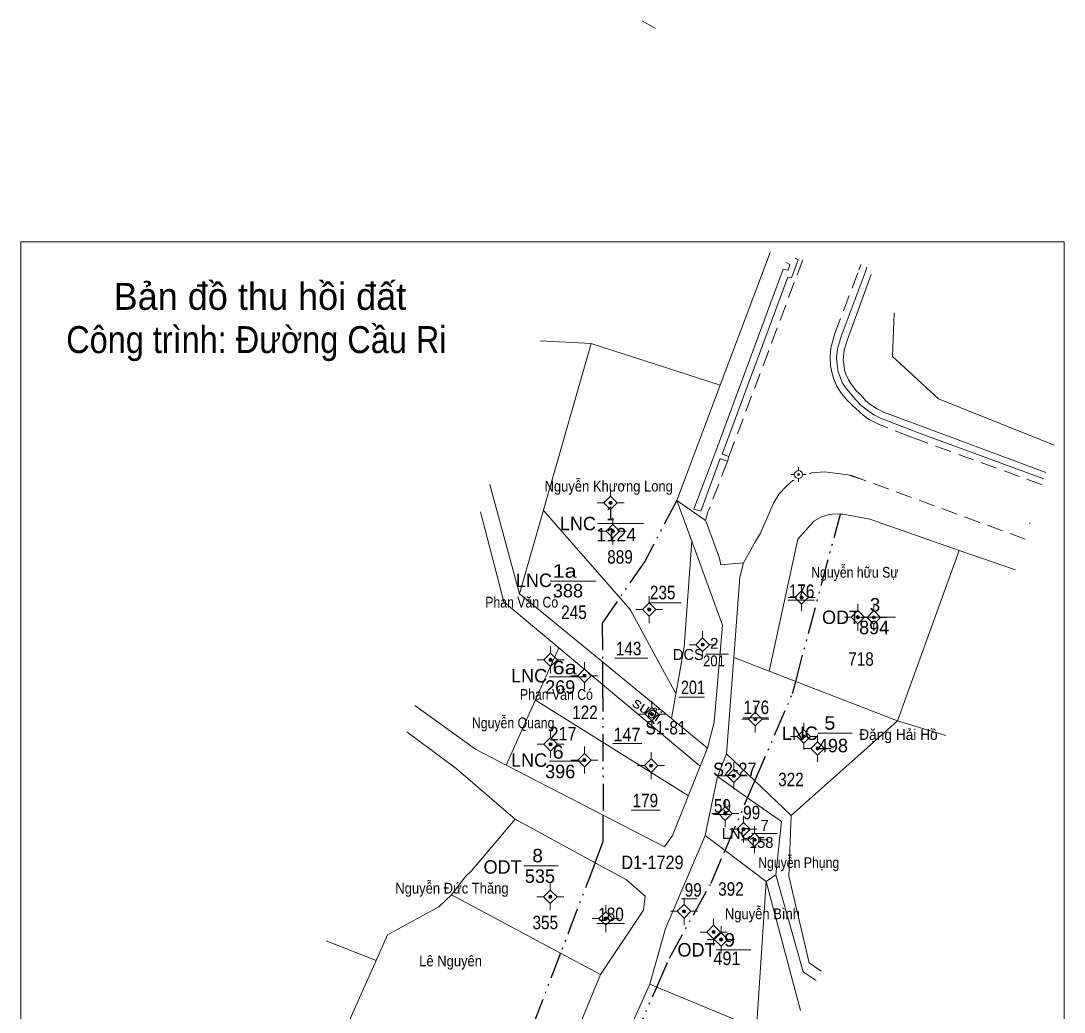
# Model space of a CAD drawing. Header units: metres. Extents: x 536410 to 537014, y 1837323 to 1837695.
# Drawn here: x 536410 to 536603.5, y 1837509.3 to 1837693.2 of the extents above; entities that cross this region are included whole.
import ezdxf
from ezdxf.enums import TextEntityAlignment as Align

# ---------------------------------------------------------------- set-up
doc = ezdxf.new("R2010")
doc.units = ezdxf.units.M
doc.linetypes.add('DASH_DOUBLE_DOT', pattern=[9.2, 5, -1.2, 0.3, -1.2, 0.3, -1.2])
doc.linetypes.add('MEDIUM_DASHED', pattern=[4.5, 3, -1.5])
for name, color, linetype, lineweight in [('1', 7, 'Continuous', 13), ('11', 7, 'Continuous', 13), ('12', 7, 'Continuous', 13), ('13', 7, 'Continuous', 13), ('22', 7, 'MEDIUM_DASHED', 13), ('3', 7, 'Continuous', 13), ('56', 7, 'Continuous', 13), ('63', 7, 'MEDIUM_DASHED', 13), ('8', 7, 'Continuous', 13)]:
    doc.layers.add(name, color=color, linetype=linetype, lineweight=lineweight)
for name, color, linetype in [('14', 7, 'Continuous'), ('39', 7, 'Continuous'), ('4', 7, 'Continuous')]:
    doc.layers.add(name, color=color, linetype=linetype)

msp = doc.modelspace()

# ---------------------------------------------------------------- hatches: boundary and pattern name
at = {"layer": '11'}
for points in [[(536520.059, 1837598.54, 1), (536519.459, 1837598.54, 1)], [(536565.509, 1837582.57, 1), (536564.909, 1837582.57, 1)], [(536536.719, 1837577.48, 1), (536536.119, 1837577.48, 1)], [(536514.799, 1837571.73, 1), (536514.199, 1837571.73, 1)], [(536555.499, 1837560.46, 1), (536554.899, 1837560.46, 1)], [(536514.799, 1837556.07, 1), (536514.199, 1837556.07, 1)], [(536544.289, 1837543.26, 1), (536543.689, 1837543.26, 1)], [(536508.469, 1837530.71, 1), (536507.869, 1837530.71, 1)], [(536538.759, 1837524.18, 1), (536538.159, 1837524.18, 1)]]:
    msp.add_hatch(color=256, dxfattribs=at).paths.add_polyline_path(points)
at = {"layer": '12'}
for points in [[(536519.649, 1837603.8, 1), (536519.049, 1837603.8, 1)], [(536555.069, 1837586.22, 1), (536554.469, 1837586.22, 1)], [(536526.819, 1837584, 1), (536526.219, 1837584, 1)], [(536568.469, 1837582.55, 1), (536567.869, 1837582.55, 1)], [(536536.719, 1837577.48, 1), (536536.119, 1837577.48, 1)], [(536508.529, 1837574.66, 1), (536507.929, 1837574.66, 1)], [(536527.309, 1837564.59, 1), (536526.709, 1837564.59, 1)], [(536546.489, 1837563.68, 1), (536545.889, 1837563.68, 1)], [(536508.529, 1837559, 1), (536507.929, 1837559, 1)], [(536558.049, 1837558.23, 1), (536557.449, 1837558.23, 1)], [(536527.159, 1837555.04, 1), (536526.559, 1837555.04, 1)], [(536542.499, 1837553.16, 1), (536541.899, 1837553.16, 1)], [(536540.919, 1837546.14, 1), (536540.319, 1837546.14, 1)], [(536546.349, 1837541.3, 1), (536545.749, 1837541.3, 1)], [(536533.269, 1837528.02, 1), (536532.669, 1837528.02, 1)], [(536518.749, 1837526.67, 1), (536518.149, 1837526.67, 1)], [(536540.129, 1837522.78, 1), (536539.529, 1837522.78, 1)]]:
    msp.add_hatch(color=256, dxfattribs=at).paths.add_polyline_path(points)
at = {"layer": '8'}
msp.add_hatch(color=256, dxfattribs=at).paths.add_polyline_path([(536554.382, 1837609.041, 1), (536554.023, 1837609.041, 1)])

# ---------------------------------------------------------------- linework, layer by layer
at = {"layer": '1'}
for p, q in [((536525.21, 1837693.2), (536527.71, 1837691.8)), ((536539.69, 1837625.62), (536548.95, 1837650.26)), ((536515.77, 1837633.33), (536502.45, 1837586.91)), ((536515.77, 1837633.33), (536506.32, 1837633.86)), ((536500, 1837595.99), (536496.98, 1837607.19)), ((536534.41, 1837596.7), (536531.65, 1837604.24)), ((536536.95, 1837600.52), (536531.65, 1837604.24)), ((536554.07, 1837597.08), (536557.02, 1837600.41)), ((536567.4, 1837600.74), (536583.99, 1837594.98)), ((536554.07, 1837597.08), (536548.77, 1837572.58)), ((536583.99, 1837594.98), (536572.57, 1837563.38)), ((536583.99, 1837594.98), (536594.47, 1837591.34)), ((536543.99, 1837592.65), (536543.29, 1837590.01)), ((536500, 1837555.14), (536509.75, 1837576.88)), ((536533.77, 1837549.45), (536505.4, 1837567.18)), ((536552.87, 1837545.79), (536572.57, 1837563.38)), ((536572.57, 1837563.38), (536581.54, 1837560.66)), ((536537.32, 1837558.27), (536535.95, 1837554.92)), ((536540.87, 1837557.26), (536539.19, 1837553)), ((536500, 1837555.14), (536517.98, 1837545.86)), ((536500, 1837546.54), (536501.68, 1837545.1)), ((536538.46, 1837545.95), (536541.49, 1837545.95)), ((536501.68, 1837545.1), (536516.47, 1837537.02)), ((536548.23, 1837533.53), (536549.97, 1837534.81)), ((536546.39, 1837506.28), (536548.23, 1837533.53)), ((536548.23, 1837533.53), (536554.57, 1837509.63)), ((536532.52, 1837530.36), (536535.42, 1837530.36)), ((536516.81, 1837525.74), (536521.96, 1837525.74)), ((536466.62, 1837522.53), (536475.89, 1837518.9)), ((536463.86, 1837492.05), (536475.89, 1837518.9)), ((536526.61, 1837514.5), (536520.12, 1837500))]:
    msp.add_line(p, q, dxfattribs=at)
at = {"layer": '1', "linetype": 'DASH_DOUBLE_DOT', "lineweight": 25}
for p, q in [((536553.68, 1837570.68), (536561.96, 1837601.72)), ((536516.47, 1837537.02), (536510.06, 1837520.28))]:
    msp.add_line(p, q, dxfattribs=at)
at = {"layer": '1'}
for points in [[(536571.92, 1837639.01), (536571.66, 1837630.95), (536580.15, 1837623.06), (536601.63, 1837614.46)], [(536531.65, 1837604.24), (536539.69, 1837625.62), (536515.77, 1837633.33)], [(536500, 1837585.05), (536499.58, 1837585.4), (536495.2, 1837602.12)], [(536531.47, 1837568.45), (536529.37, 1837572.28), (536523, 1837584), (536506.88, 1837602.34)], [(536561.96, 1837601.72), (536561.07, 1837601.77), (536559.91, 1837601.62), (536558.44, 1837601.18), (536557.02, 1837600.41)], [(536567.4, 1837600.74), (536562.44, 1837601.69), (536561.96, 1837601.72)], [(536537.32, 1837558.27), (536530.63, 1837563.76), (536517.84, 1837574.27), (536502.45, 1837586.91), (536500, 1837595.99)], [(536534.41, 1837596.7), (536533, 1837577), (536530.63, 1837563.76)], [(536537.32, 1837558.27), (536538.59, 1837563.13), (536540.12, 1837581.07), (536534.41, 1837596.7)], [(536543.29, 1837590.01), (536542.19, 1837575.13), (536540.87, 1837557.26)], [(536535.95, 1837554.92), (536517.86, 1837570.09), (536509.75, 1837576.88), (536500, 1837585.05)], [(536542.19, 1837575.13), (536548.77, 1837572.58), (536553.68, 1837570.68), (536572.57, 1837563.38)], [(536500, 1837555.14), (536494.28, 1837558.09), (536483.08, 1837566.2)], [(536500, 1837546.54), (536490.69, 1837554.52), (536481.54, 1837561.34)], [(536540.87, 1837557.26), (536546.13, 1837552.23), (536552.87, 1837545.79)], [(536517.98, 1837545.86), (536529.33, 1837540), (536530.82, 1837542.07), (536535.95, 1837554.92)], [(536539.19, 1837553), (536536.86, 1837542.08), (536540.57, 1837539.29), (536548.23, 1837533.53)], [(536549.97, 1837534.81), (536551.03, 1837544.67), (536544.77, 1837549.07), (536539.19, 1837553)], [(536552.87, 1837545.79), (536552.4, 1837534.56), (536556.17, 1837518.44), (536558.43, 1837516.94)], [(536501.68, 1837545.1), (536493.58, 1837535.52), (536492.44, 1837534.46), (536489.88, 1837531.09)], [(536536.86, 1837542.08), (536529.51, 1837524.84), (536526.61, 1837514.5)], [(536516.47, 1837537.02), (536522.29, 1837533.84), (536525.78, 1837530.8), (536525.44, 1837528.23), (536517.47, 1837516.32)], [(536557.5, 1837515.16), (536555.04, 1837516.78), (536549.97, 1837534.81)], [(536475.89, 1837518.9), (536477.97, 1837523.65), (536487.51, 1837528.88), (536489.88, 1837531.09)], [(536489.88, 1837531.09), (536510.06, 1837520.28), (536517.47, 1837516.32)], [(536499.3, 1837474.1), (536502.95, 1837482.11), (536505.74, 1837487.88), (536517.47, 1837516.32)], [(536526.61, 1837514.5), (536527.9, 1837513.96), (536546.39, 1837506.28)]]:
    msp.add_lwpolyline(points, dxfattribs=at)
at = {"layer": '1', "linetype": 'DASH_DOUBLE_DOT', "lineweight": 25}
for points in [[(536531.65, 1837604.24), (536525.75, 1837593.06), (536517.8, 1837581.44), (536517.84, 1837574.27)], [(536517.84, 1837574.27), (536517.86, 1837570.09), (536517.98, 1837545.86)], [(536546.13, 1837552.23), (536553.07, 1837568.4), (536553.68, 1837570.68)], [(536540.57, 1837539.29), (536544.77, 1837549.07), (536546.13, 1837552.23)], [(536516.47, 1837537.02), (536518, 1837541), (536517.98, 1837545.86)], [(536527.9, 1837513.96), (536530.25, 1837519.33), (536537.98, 1837533.24), (536540.57, 1837539.29)], [(536510.06, 1837520.28), (536499.69, 1837493.2), (536491.81, 1837480.82), (536490.75, 1837478.43)], [(536518.56, 1837493.01), (536519.73, 1837495.33), (536527.9, 1837513.96)]]:
    msp.add_lwpolyline(points, dxfattribs=at)
at = {"layer": '11'}
for p, q in [((536519.76, 1837601.04), (536519.76, 1837599.79)), ((536518.51, 1837598.54), (536517.26, 1837598.54)), ((536522.26, 1837598.54), (536521.01, 1837598.54)), ((536519.76, 1837597.29), (536519.76, 1837596.04)), ((536565.21, 1837585.07), (536565.21, 1837583.82)), ((536563.96, 1837582.57), (536562.71, 1837582.57)), ((536567.71, 1837582.57), (536566.46, 1837582.57)), ((536565.21, 1837581.32), (536565.21, 1837580.07)), ((536536.42, 1837579.98), (536536.42, 1837578.73)), ((536535.17, 1837577.48), (536533.92, 1837577.48)), ((536536.42, 1837576.23), (536536.42, 1837574.98)), ((536538.92, 1837577.48), (536537.67, 1837577.48)), ((536514.5, 1837574.23), (536514.5, 1837572.98)), ((536513.25, 1837571.73), (536512, 1837571.73)), ((536514.5, 1837570.48), (536514.5, 1837569.23)), ((536517, 1837571.73), (536515.75, 1837571.73)), ((536555.2, 1837562.96), (536555.2, 1837561.71)), ((536553.95, 1837560.46), (536552.7, 1837560.46)), ((536555.2, 1837559.21), (536555.2, 1837557.96)), ((536557.7, 1837560.46), (536556.45, 1837560.46)), ((536514.5, 1837558.57), (536514.5, 1837557.32)), ((536513.25, 1837556.07), (536512, 1837556.07)), ((536517, 1837556.07), (536515.75, 1837556.07)), ((536514.5, 1837554.82), (536514.5, 1837553.57)), ((536543.99, 1837545.76), (536543.99, 1837544.51)), ((536542.74, 1837543.26), (536541.49, 1837543.26)), ((536546.49, 1837543.26), (536545.24, 1837543.26)), ((536543.99, 1837542.01), (536543.99, 1837540.76)), ((536508.17, 1837533.21), (536508.17, 1837531.96)), ((536506.92, 1837530.71), (536505.67, 1837530.71)), ((536510.67, 1837530.71), (536509.42, 1837530.71)), ((536508.17, 1837529.46), (536508.17, 1837528.21)), ((536538.46, 1837526.68), (536538.46, 1837525.43)), ((536537.21, 1837524.18), (536535.96, 1837524.18)), ((536540.96, 1837524.18), (536539.71, 1837524.18)), ((536538.46, 1837522.93), (536538.46, 1837521.68))]:
    msp.add_line(p, q, dxfattribs=at)
for points in [[(536519.76, 1837599.79), (536518.51, 1837598.54), (536519.76, 1837597.29), (536521.01, 1837598.54)], [(536565.21, 1837583.82), (536563.96, 1837582.57), (536565.21, 1837581.32), (536566.46, 1837582.57)], [(536536.42, 1837578.73), (536535.17, 1837577.48), (536536.42, 1837576.23), (536537.67, 1837577.48)], [(536514.5, 1837572.98), (536513.25, 1837571.73), (536514.5, 1837570.48), (536515.75, 1837571.73)], [(536555.2, 1837561.71), (536553.95, 1837560.46), (536555.2, 1837559.21), (536556.45, 1837560.46)], [(536514.5, 1837557.32), (536513.25, 1837556.07), (536514.5, 1837554.82), (536515.75, 1837556.07)], [(536543.99, 1837544.51), (536542.74, 1837543.26), (536543.99, 1837542.01), (536545.24, 1837543.26)], [(536508.17, 1837531.96), (536506.92, 1837530.71), (536508.17, 1837529.46), (536509.42, 1837530.71)], [(536538.46, 1837525.43), (536537.21, 1837524.18), (536538.46, 1837522.93), (536539.71, 1837524.18)]]:
    msp.add_lwpolyline(points, close=True, dxfattribs=at)
for centre in [(536519.759, 1837598.54), (536565.209, 1837582.57), (536536.419, 1837577.48), (536514.499, 1837571.73), (536555.199, 1837560.46), (536514.499, 1837556.07), (536543.989, 1837543.26), (536508.169, 1837530.71), (536538.459, 1837524.18)]:
    msp.add_circle(centre, 0.3, dxfattribs=at)
at = {"layer": '12'}
for p, q in [((536519.35, 1837606.3), (536519.35, 1837605.05)), ((536518.1, 1837603.8), (536516.85, 1837603.8)), ((536521.85, 1837603.8), (536520.6, 1837603.8)), ((536519.35, 1837602.55), (536519.35, 1837601.3)), ((536554.77, 1837588.72), (536554.77, 1837587.47)), ((536526.52, 1837586.5), (536526.52, 1837585.25)), ((536553.52, 1837586.22), (536552.27, 1837586.22)), ((536557.27, 1837586.22), (536556.02, 1837586.22)), ((536525.27, 1837584), (536524.02, 1837584)), ((536529.02, 1837584), (536527.77, 1837584)), ((536554.77, 1837584.97), (536554.77, 1837583.72)), ((536568.17, 1837585.05), (536568.17, 1837583.8)), ((536526.52, 1837582.75), (536526.52, 1837581.5)), ((536566.92, 1837582.55), (536565.67, 1837582.55)), ((536570.67, 1837582.55), (536569.42, 1837582.55)), ((536568.17, 1837581.3), (536568.17, 1837580.05)), ((536536.42, 1837579.98), (536536.42, 1837578.73)), ((536508.23, 1837577.16), (536508.23, 1837575.91)), ((536535.17, 1837577.48), (536533.92, 1837577.48)), ((536536.42, 1837576.23), (536536.42, 1837574.98)), ((536538.92, 1837577.48), (536537.67, 1837577.48)), ((536506.98, 1837574.66), (536505.73, 1837574.66)), ((536510.73, 1837574.66), (536509.48, 1837574.66)), ((536508.23, 1837573.41), (536508.23, 1837572.16)), ((536527.01, 1837567.09), (536527.01, 1837565.84)), ((536525.76, 1837564.59), (536524.51, 1837564.59)), ((536529.51, 1837564.59), (536528.26, 1837564.59)), ((536546.19, 1837566.18), (536546.19, 1837564.93)), ((536527.01, 1837563.34), (536527.01, 1837562.09)), ((536544.94, 1837563.68), (536543.69, 1837563.68)), ((536548.69, 1837563.68), (536547.44, 1837563.68)), ((536508.23, 1837561.5), (536508.23, 1837560.25)), ((536546.19, 1837562.43), (536546.19, 1837561.18)), ((536557.75, 1837560.73), (536557.75, 1837559.48)), ((536506.98, 1837559), (536505.73, 1837559)), ((536510.73, 1837559), (536509.48, 1837559)), ((536508.23, 1837557.75), (536508.23, 1837556.5)), ((536526.86, 1837557.54), (536526.86, 1837556.29)), ((536556.5, 1837558.23), (536555.25, 1837558.23)), ((536557.75, 1837556.98), (536557.75, 1837555.73)), ((536560.25, 1837558.23), (536559, 1837558.23)), ((536525.61, 1837555.04), (536524.36, 1837555.04)), ((536529.36, 1837555.04), (536528.11, 1837555.04)), ((536542.2, 1837555.66), (536542.2, 1837554.41)), ((536526.86, 1837553.79), (536526.86, 1837552.54)), ((536540.95, 1837553.16), (536539.7, 1837553.16)), ((536544.7, 1837553.16), (536543.45, 1837553.16)), ((536542.2, 1837551.91), (536542.2, 1837550.66)), ((536540.62, 1837548.64), (536540.62, 1837547.39)), ((536539.37, 1837546.14), (536538.12, 1837546.14)), ((536543.12, 1837546.14), (536541.87, 1837546.14)), ((536540.62, 1837544.89), (536540.62, 1837543.64)), ((536546.05, 1837543.8), (536546.05, 1837542.55)), ((536544.8, 1837541.3), (536543.55, 1837541.3)), ((536546.05, 1837540.05), (536546.05, 1837538.8)), ((536548.55, 1837541.3), (536547.3, 1837541.3)), ((536532.97, 1837530.52), (536532.97, 1837529.27)), ((536518.45, 1837529.17), (536518.45, 1837527.92)), ((536531.72, 1837528.02), (536530.47, 1837528.02)), ((536535.47, 1837528.02), (536534.22, 1837528.02)), ((536517.2, 1837526.67), (536515.95, 1837526.67)), ((536520.95, 1837526.67), (536519.7, 1837526.67)), ((536532.97, 1837526.77), (536532.97, 1837525.52)), ((536518.45, 1837525.42), (536518.45, 1837524.17)), ((536539.83, 1837525.28), (536539.83, 1837524.03)), ((536538.58, 1837522.78), (536537.33, 1837522.78)), ((536542.33, 1837522.78), (536541.08, 1837522.78)), ((536539.83, 1837521.53), (536539.83, 1837520.28))]:
    msp.add_line(p, q, dxfattribs=at)
for points in [[(536519.35, 1837605.05), (536518.1, 1837603.8), (536519.35, 1837602.55), (536520.6, 1837603.8)], [(536554.77, 1837587.47), (536553.52, 1837586.22), (536554.77, 1837584.97), (536556.02, 1837586.22)], [(536526.52, 1837585.25), (536525.27, 1837584), (536526.52, 1837582.75), (536527.77, 1837584)], [(536568.17, 1837583.8), (536566.92, 1837582.55), (536568.17, 1837581.3), (536569.42, 1837582.55)], [(536536.42, 1837578.73), (536535.17, 1837577.48), (536536.42, 1837576.23), (536537.67, 1837577.48)], [(536508.23, 1837575.91), (536506.98, 1837574.66), (536508.23, 1837573.41), (536509.48, 1837574.66)], [(536527.01, 1837565.84), (536525.76, 1837564.59), (536527.01, 1837563.34), (536528.26, 1837564.59)], [(536546.19, 1837564.93), (536544.94, 1837563.68), (536546.19, 1837562.43), (536547.44, 1837563.68)], [(536508.23, 1837560.25), (536506.98, 1837559), (536508.23, 1837557.75), (536509.48, 1837559)], [(536557.75, 1837559.48), (536556.5, 1837558.23), (536557.75, 1837556.98), (536559, 1837558.23)], [(536526.86, 1837556.29), (536525.61, 1837555.04), (536526.86, 1837553.79), (536528.11, 1837555.04)], [(536542.2, 1837554.41), (536540.95, 1837553.16), (536542.2, 1837551.91), (536543.45, 1837553.16)], [(536540.62, 1837547.39), (536539.37, 1837546.14), (536540.62, 1837544.89), (536541.87, 1837546.14)], [(536546.05, 1837542.55), (536544.8, 1837541.3), (536546.05, 1837540.05), (536547.3, 1837541.3)], [(536518.45, 1837527.92), (536517.2, 1837526.67), (536518.45, 1837525.42), (536519.7, 1837526.67)], [(536532.97, 1837529.27), (536531.72, 1837528.02), (536532.97, 1837526.77), (536534.22, 1837528.02)], [(536539.83, 1837524.03), (536538.58, 1837522.78), (536539.83, 1837521.53), (536541.08, 1837522.78)]]:
    msp.add_lwpolyline(points, close=True, dxfattribs=at)
for centre in [(536519.349, 1837603.8), (536554.769, 1837586.22), (536526.519, 1837584), (536568.169, 1837582.55), (536536.419, 1837577.48), (536508.229, 1837574.66), (536527.009, 1837564.59), (536546.189, 1837563.68), (536508.229, 1837559), (536557.749, 1837558.23), (536526.859, 1837555.04), (536542.199, 1837553.16), (536540.619, 1837546.14), (536546.049, 1837541.3), (536532.969, 1837528.02), (536518.449, 1837526.67), (536539.829, 1837522.78)]:
    msp.add_circle(centre, 0.3, dxfattribs=at)
at = {"layer": '13'}
for p, q in [((536516.95, 1837599.95), (536525.45, 1837599.95)), ((536508.14, 1837589.29), (536516.64, 1837589.29)), ((536565.84, 1837582.57), (536572.21, 1837582.57)), ((536537.03, 1837575.73), (536541.21, 1837575.73)), ((536508, 1837571.54), (536514.37, 1837571.54)), ((536557.79, 1837561.05), (536564.17, 1837561.05)), ((536508, 1837555.88), (536514.37, 1837555.88)), ((536545.57, 1837542.43), (536550.22, 1837542.43)), ((536503.26, 1837536.46), (536509.63, 1837536.46)), ((536538.95, 1837520.88), (536545.33, 1837520.88))]:
    msp.add_line(p, q, dxfattribs=at)
at = {"layer": '22'}
for p, q in [((536541.28, 1837612.37), (536555.43, 1837649.99)), ((536541.01, 1837611.45), (536537.68, 1837602.73)), ((536563.88, 1837608.9), (536596.24, 1837597.07))]:
    msp.add_line(p, q, dxfattribs=at)
msp.add_lwpolyline([(536599.36, 1837607.15), (536575.84, 1837615.7), (536574.94, 1837616.04), (536569.01, 1837618.36), (536567.32, 1837619.25), (536566.17, 1837620.05), (536564.89, 1837621.2), (536563.98, 1837622.07), (536563.06, 1837623.02), (536562, 1837624.31), (536561.23, 1837625.57), (536560.72, 1837626.87), (536560.38, 1837628.02), (536560.12, 1837629.29), (536560.08, 1837630.83), (536560.18, 1837632.52), (536560.96, 1837635.21), (536565.39, 1837646.98), (536565.73, 1837647.98)], dxfattribs=at)
at = {"layer": '22', "linetype": 'Continuous'}
for points in [[(536556.2, 1837609.17), (536556.67, 1837609.36), (536559.05, 1837609.56), (536563.41, 1837609), (536565.98, 1837608.13)], [(536539.78, 1837592.32), (536543.99, 1837592.65), (536546.21, 1837596.63), (536547.15, 1837598.15), (536549.55, 1837603.76), (536550.62, 1837605.45), (536551.91, 1837606.81), (536553.13, 1837607.91), (536553.39, 1837608.02)], [(536539.78, 1837592.32), (536539.57, 1837593.54), (536537.05, 1837600.24), (536536.95, 1837600.52), (536537.36, 1837602.12), (536537.68, 1837602.73)]]:
    msp.add_lwpolyline(points, dxfattribs=at)
at = {"layer": '3'}
for p, q in [((536526.29, 1837585.24), (536532.42, 1837585.24)), ((536552.22, 1837585.72), (536557.17, 1837585.72)), ((536520.11, 1837574.98), (536526.24, 1837574.98)), ((536532.03, 1837567.77), (536536.78, 1837567.77)), ((536543.91, 1837563.94), (536548.66, 1837563.94)), ((536519.77, 1837559.16), (536525.12, 1837559.16)), ((536523.19, 1837546.79), (536528.54, 1837546.79))]:
    msp.add_line(p, q, dxfattribs=at)
msp.add_lwpolyline([(536409.99, 1837652.2), (536603.46, 1837652.2), (536603.46, 1837323.09), (536409.99, 1837323.09)], close=True, dxfattribs=at)
at = {"layer": '56'}
for p, q in [((536538.88, 1837613.38), (536534.8, 1837602.64)), ((536541.28, 1837612.37), (536541.01, 1837611.45))]:
    msp.add_line(p, q, dxfattribs=at)
for points in [[(536538.88, 1837613.38), (536551.38, 1837647.16), (536552.26, 1837646.97), (536552.59, 1837648.01), (536551.9, 1837648.4)], [(536553.58, 1837649.19), (536554.14, 1837648.9), (536552.9, 1837645.51), (536552.23, 1837645.65), (536540.07, 1837612.85), (536541.28, 1837612.37)], [(536566.89, 1837647.49), (536566.54, 1837646.5), (536562.11, 1837634.66), (536561.43, 1837632.37), (536561.24, 1837630.66), (536561.38, 1837629.3), (536561.57, 1837628.12), (536561.89, 1837627.27), (536562.37, 1837625.98), (536562.93, 1837625.18), (536564.07, 1837623.74), (536564.82, 1837622.93), (536565.84, 1837621.85), (536566.86, 1837621.02), (536568.17, 1837620.12), (536569.4, 1837619.49), (536575.33, 1837617.21), (536576.24, 1837616.87), (536599.71, 1837608.27)], [(536600.08, 1837609.45), (536575.83, 1837618.42), (536569.94, 1837620.62), (536568.82, 1837621.14), (536567.45, 1837622.1), (536566.62, 1837622.77), (536565.73, 1837623.81), (536564.97, 1837624.53), (536563.88, 1837625.92), (536563.48, 1837626.58), (536563, 1837627.68), (536562.76, 1837628.47), (536562.58, 1837629.49), (536562.5, 1837630.39), (536562.65, 1837632.1), (536563.28, 1837634.12), (536567.68, 1837646.17)], [(536541.01, 1837611.45), (536539.7, 1837612.02), (536536.06, 1837602.26), (536534.8, 1837602.64)]]:
    msp.add_lwpolyline(points, dxfattribs=at)
at = {"layer": '63'}
msp.add_line((536597, 1837600), (536597.15, 1837600), dxfattribs=at)
at = {"layer": '8'}
for p, q in [((536553.46, 1837609.05), (536552.86, 1837609.05)), ((536554.2, 1837610.39), (536554.2, 1837609.79)), ((536555.56, 1837609.05), (536554.96, 1837609.05)), ((536554.2, 1837608.29), (536554.2, 1837607.69))]:
    msp.add_line(p, q, dxfattribs=at)
for centre, radius in [((536554.215, 1837609.04), 0.75), ((536554.202, 1837609.041), 0.179)]:
    msp.add_circle(centre, radius, dxfattribs=at)

# ---------------------------------------------------------------- texts
at = {"layer": '1'}
msp.add_text('Bản đồ thu hồi đất', height=5, dxfattribs=at).set_placement((536454.325, 1837639.59), align=Align.CENTER)
at = {"layer": '1', "width": 0.9}
msp.add_text('Công trình: Đường Cầu Ri', height=5, dxfattribs=at).set_placement((536453.665, 1837631.57), align=Align.CENTER)
at = {"layer": '13'}
for s, height, width, p in [('1', 2.5, 0.8, (536518.58, 1837600.56)), ('1a', 2.5, 1.2, (536508.59, 1837589.9)), ('3', 2.5, 1.05, (536567.42, 1837583.63)), ('2', 2.02, 1.05, (536537.78, 1837576.71)), ('6a', 2.5, 1.2, (536508.6, 1837571.99)), ('201', 2.025, 0.9, (536536.49, 1837573.46)), ('5', 2.5, 1.1, (536558.99, 1837561.71)), ('6', 2.5, 1.1, (536508.6, 1837556.33)), ('8', 2.5, 1.05, (536504.84, 1837537.11)), ('9', 2.5, 1.1, (536540.4, 1837521.47)), ('491', 2.5, 0.9, (536538.42, 1837518.05))]:
    msp.add_text(s, height=height, dxfattribs=dict(at, width=width)).set_placement(p)
for s, height, p in [('LNC', 2.5, (536516.64, 1837598.7)), ('LNC', 2.5, (536508.48, 1837588.17)), ('ODT', 2.5, (536565.62, 1837581.32)), ('DCS', 2.025, (536536.63, 1837574.65)), ('LNC', 2.5, (536507.58, 1837570.48)), ('LNC', 2.5, (536557.78, 1837559.8)), ('LNC', 2.5, (536507.58, 1837554.82)), ('LNC', 2.025, (536545.41, 1837541.43)), ('ODT', 2.5, (536502.85, 1837535)), ('ODT', 2.5, (536538.81, 1837519.63))]:
    msp.add_text(s, height=height, dxfattribs=at).set_placement(p, align=Align.RIGHT)
for s, height, p in [('1124', 2.5, (536516.69, 1837596.64)), ('388', 2.5, (536508.66, 1837586.25)), ('894', 2.5, (536565.44, 1837579.42)), ('269', 2.5, (536507.22, 1837568.37)), ('498', 2.5, (536557.8, 1837557.51)), ('396', 2.5, (536507.22, 1837552.71)), ('7', 2.025, (536547.18, 1837542.94)), ('158', 2.025, (536545.03, 1837539.78)), ('535', 2.5, (536503.46, 1837533.29))]:
    msp.add_text(s, height=height, dxfattribs=at).set_placement(p)
at = {"layer": '14'}
for s, width, p in [('889', 0.85, (536518.73, 1837592.51)), ('235', 0.85, (536526.64, 1837585.9)), ('176', 0.85, (536552.4, 1837586.16)), ('245', 0.85, (536510.19, 1837582.25)), ('143', 0.85, (536520.33, 1837575.51)), ('718', 0.85, (536563.42, 1837573.57)), ('201', 0.8, (536532.39, 1837568.31)), ('176', 0.85, (536544.01, 1837564.61)), ('122', 0.85, (536512.23, 1837563.68)), ('S1-81', 0.85, (536525.83, 1837560.83)), ('217', 0.9, (536508.03, 1837559.73)), ('147', 0.9, (536519.88, 1837559.57)), ('S2-27', 0.9, (536538.37, 1837553.1)), ('322', 0.85, (536550.43, 1837551.23)), ('179', 0.85, (536523.43, 1837547.33)), ('59', 0.85, (536538.51, 1837546.34)), ('99', 0.85, (536543.94, 1837545.08)), ('D1-1729', 0.9, (536521.35, 1837535.85)), ('99', 0.85, (536533.1, 1837530.74)), ('392', 0.85, (536539.3, 1837530.91)), ('180', 0.85, (536517.06, 1837526.21)), ('355', 0.85, (536504.87, 1837524.69))]:
    msp.add_text(s, height=2.5, dxfattribs=dict(at, width=width)).set_placement(p)
at = {"layer": '39', "width": 1.15}
msp.add_text('suối', height=2, rotation=326.889, dxfattribs=at).set_placement((536525.559, 1837564.658), align=Align.CENTER)
at = {"layer": '4'}
for s, width, p in [('Nguyễn Khương Long', 0.9, (536519.005, 1837605.89)), ('Nguyễn hữu Sự', 0.85, (536564.65, 1837589.91)), ('Phan Văn Có', 0.85, (536502.87, 1837584.36)), ('Phan Văn Có', 0.85, (536509.31, 1837567.25)), ('Nguyễn Quang', 0.85, (536501.29, 1837561.98)), ('Đặng Hải Hồ', 0.95, (536572.73, 1837559.81)), ('Nguyễn Phụng', 0.85, (536554.24, 1837536.06)), ('Nguyễn Đức Thăng', 0.9, (536489.935, 1837531.31)), ('Nguyễn Bình', 0.9, (536547.51, 1837526.56)), ('Lê Nguyên', 0.9, (536489.685, 1837517.81))]:
    msp.add_text(s, height=2, dxfattribs=dict(at, width=width)).set_placement(p, align=Align.CENTER)

doc.saveas('drawing.dxf')
